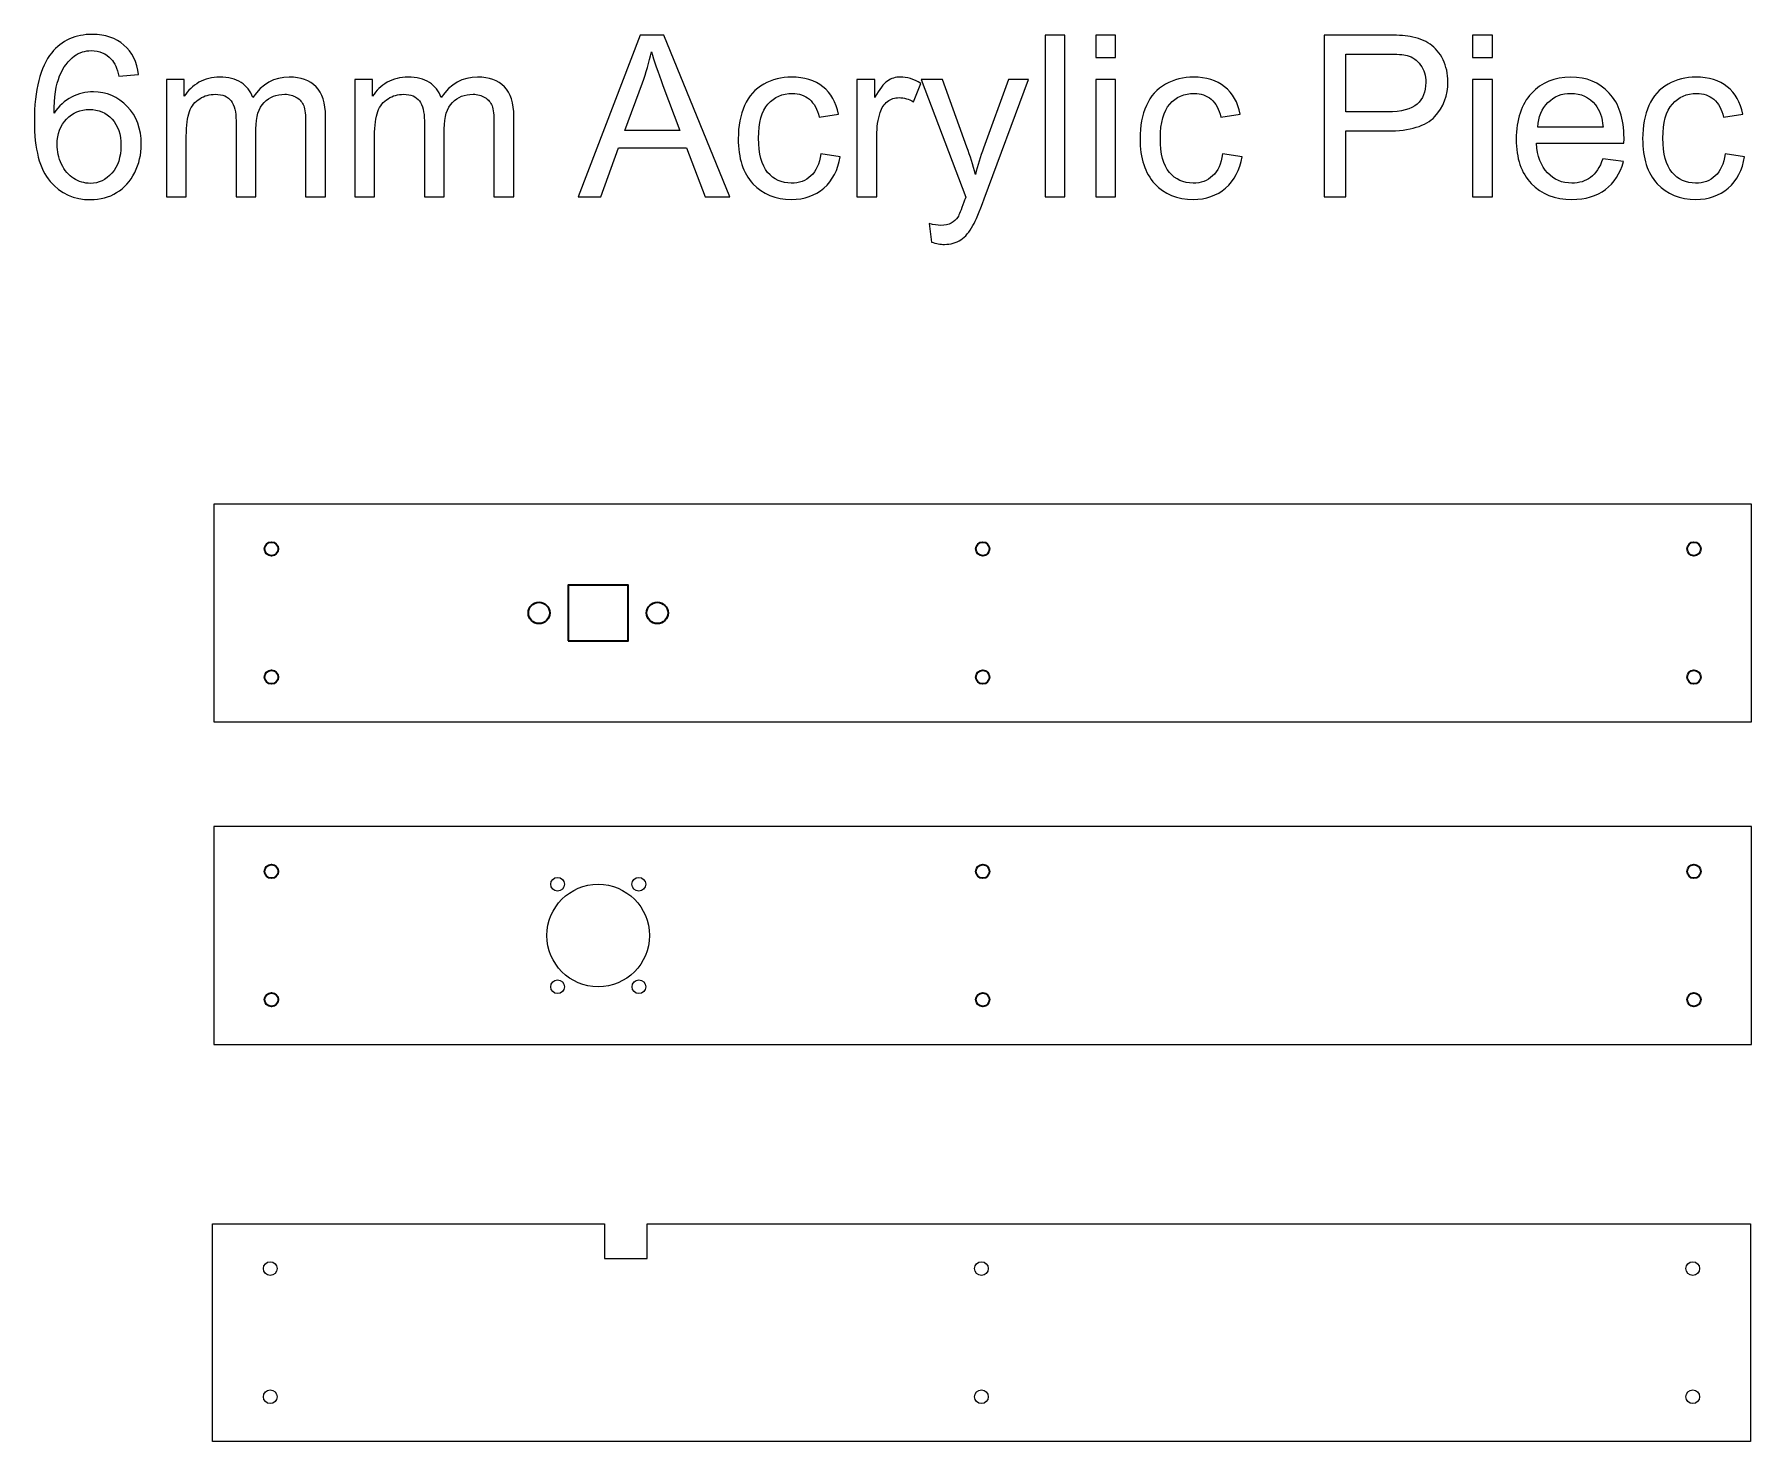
# Model space of a CAD drawing. Header units: millimetres. Extents: x 161 to 1941, y -2211 to 166.
# Drawn here: x 160.8 to 562.8, y -169.9 to 159.4 of the extents above; entities that cross this region are included whole.
import ezdxf

# ---------------------------------------------------------------- set-up
doc = ezdxf.new("R2010")
doc.units = ezdxf.units.MM
doc.header["$MEASUREMENT"] = 0
doc.layers.add('Layer 1', color=7, linetype='Continuous')

msp = doc.modelspace()

# ---------------------------------------------------------------- linework, layer by layer
at = {"layer": 'Layer 1', "color": 250, "lineweight": 18}
for points in [[(202.7623, -1.4873), (562.7623, -1.4873), (562.7623, 49.5127), (202.7623, 49.5127), (202.7623, -1.4873)], [(202.7623, -76.9866), (562.7623, -76.9866), (562.7623, -25.9866), (202.7623, -25.9866), (202.7623, -76.9866)]]:
    msp.add_lwpolyline(points, close=True, dxfattribs=at)
at = {"layer": 'Layer 1', "color": 250, "lineweight": 35}
msp.add_lwpolyline([(285.7623, 17.5127), (299.7623, 17.5127), (299.7623, 30.5127), (285.7623, 30.5127), (285.7623, 17.5127)], close=True, dxfattribs=at)
for centre in [(278.9146, 24.0127), (306.6031, 24.0127)]:
    msp.add_ellipse(centre, major_axis=(0, 2.5), ratio=1, dxfattribs=at)
at = {"layer": 'Layer 1', "color": 250, "lineweight": 18}
for centre, major_axis in [((292.7623, -51.4866), (0, 12)), ((283.2526, -39.4875), (0, 1.6)), ((302.272, -39.4875), (0, 1.6)), ((283.2486, -63.485), (0, 1.6)), ((302.276, -63.485), (0, 1.6))]:
    msp.add_ellipse(centre, major_axis=major_axis, ratio=1, dxfattribs=at)
at = {"layer": 'Layer 1', "color": 250}
for points, knots in [([(185.1676, 150.0121), (185.1676, 150.0121), (180.5639, 149.6417), (180.5639, 149.6417), (180.1494, 151.4673), (179.5585, 152.7991), (178.7912, 153.6281), (177.53, 154.9598), (175.9689, 155.6213), (174.1169, 155.6213), (172.6264, 155.6213), (171.3035, 155.2068), (170.1657, 154.3778), (168.7017, 153.3106), (167.5552, 151.7584), (166.6997, 149.7123), (165.853, 147.6573), (165.4121, 144.7381), (165.3768, 140.9546), (166.4969, 142.6567), (167.8727, 143.9267), (169.4955, 144.7469), (171.1182, 145.576), (172.8116, 145.9905), (174.5931, 145.9905), (177.6976, 145.9905), (180.3434, 144.8439), (182.5306, 142.5597), (184.709, 140.2755), (185.8026, 137.3298), (185.8026, 133.705), (185.8026, 131.3237), (185.2911, 129.1189), (184.268, 127.0727), (183.2362, 125.0266), (181.8339, 123.4656), (180.0347, 122.3808), (178.2444, 121.296), (176.2071, 120.7492), (173.9317, 120.7492), (170.0599, 120.7492), (166.8937, 122.178), (164.4419, 125.0266), (161.9989, 127.8753), (160.773, 132.5761), (160.773, 139.1201), (160.773, 146.4403), (162.1312, 151.7672), (164.8388, 155.0921), (167.2024, 157.9849), (170.3862, 159.4313), (174.3991, 159.4313), (177.3801, 159.4313), (179.8319, 158.5935), (181.7369, 156.9266), (183.6419, 155.2597), (184.7884, 152.9578), (185.1676, 150.0121)], [0, 0, 0, 0, 0.05263158, 0.05263158, 0.05263158, 0.10526316, 0.10526316, 0.10526316, 0.15789474, 0.15789474, 0.15789474, 0.21052632, 0.21052632, 0.21052632, 0.26315789, 0.26315789, 0.26315789, 0.31578947, 0.31578947, 0.31578947, 0.36842105, 0.36842105, 0.36842105, 0.42105263, 0.42105263, 0.42105263, 0.47368421, 0.47368421, 0.47368421, 0.52631579, 0.52631579, 0.52631579, 0.57894737, 0.57894737, 0.57894737, 0.63157895, 0.63157895, 0.63157895, 0.68421053, 0.68421053, 0.68421053, 0.73684211, 0.73684211, 0.73684211, 0.78947368, 0.78947368, 0.78947368, 0.84210526, 0.84210526, 0.84210526, 0.89473684, 0.89473684, 0.89473684, 0.94736842, 0.94736842, 0.94736842, 1, 1, 1, 1]), ([(288.0553, 121.3842), (288.0553, 121.3842), (302.5898, 159.2726), (302.5898, 159.2726), (302.5898, 159.2726), (308.1019, 159.2726), (308.1019, 159.2726), (308.1019, 159.2726), (323.536, 121.3842), (323.536, 121.3842), (323.536, 121.3842), (317.821, 121.3842), (317.821, 121.3842), (317.821, 121.3842), (313.4377, 132.8671), (313.4377, 132.8671), (313.4377, 132.8671), (297.4833, 132.8671), (297.4833, 132.8671), (297.4833, 132.8671), (293.3735, 121.3842), (293.3735, 121.3842), (293.3735, 121.3842), (288.0553, 121.3842), (288.0553, 121.3842)], [0, 0, 0, 0, 0.125, 0.125, 0.125, 0.25, 0.25, 0.25, 0.375, 0.375, 0.375, 0.5, 0.5, 0.5, 0.625, 0.625, 0.625, 0.75, 0.75, 0.75, 0.875, 0.875, 0.875, 1, 1, 1, 1]), ([(397.3547, 121.3842), (397.3547, 121.3842), (397.3547, 159.2726), (397.3547, 159.2726), (397.3547, 159.2726), (402.0113, 159.2726), (402.0113, 159.2726), (402.0113, 159.2726), (402.0113, 121.3842), (402.0113, 121.3842), (402.0113, 121.3842), (397.3547, 121.3842), (397.3547, 121.3842)], [0, 0, 0, 0, 0.25, 0.25, 0.25, 0.5, 0.5, 0.5, 0.75, 0.75, 0.75, 1, 1, 1, 1]), ([(409.2168, 153.9809), (409.2168, 153.9809), (409.2168, 159.2726), (409.2168, 159.2726), (409.2168, 159.2726), (413.8735, 159.2726), (413.8735, 159.2726), (413.8735, 159.2726), (413.8735, 153.9809), (413.8735, 153.9809), (413.8735, 153.9809), (409.2168, 153.9809), (409.2168, 153.9809)], [0, 0, 0, 0, 0.25, 0.25, 0.25, 0.5, 0.5, 0.5, 0.75, 0.75, 0.75, 1, 1, 1, 1]), ([(462.7155, 121.3842), (462.7155, 121.3842), (462.7155, 159.2726), (462.7155, 159.2726), (462.7155, 159.2726), (477.0206, 159.2726), (477.0206, 159.2726), (479.5342, 159.2726), (481.4568, 159.1491), (482.7886, 158.911), (484.6495, 158.6023), (486.2105, 158.0114), (487.4717, 157.1471), (488.7329, 156.2739), (489.7471, 155.0569), (490.5144, 153.4958), (491.2817, 151.9348), (491.6609, 150.215), (491.6609, 148.3364), (491.6609, 145.1262), (490.6379, 142.4009), (488.5829, 140.1784), (486.5368, 137.9471), (482.8238, 136.8359), (477.4616, 136.8359), (477.4616, 136.8359), (467.7426, 136.8359), (467.7426, 136.8359), (467.7426, 136.8359), (467.7426, 121.3842), (467.7426, 121.3842), (467.7426, 121.3842), (462.7155, 121.3842), (462.7155, 121.3842)], [0, 0, 0, 0, 0.09090909, 0.09090909, 0.09090909, 0.18181818, 0.18181818, 0.18181818, 0.27272727, 0.27272727, 0.27272727, 0.36363636, 0.36363636, 0.36363636, 0.45454545, 0.45454545, 0.45454545, 0.54545455, 0.54545455, 0.54545455, 0.63636364, 0.63636364, 0.63636364, 0.72727273, 0.72727273, 0.72727273, 0.81818182, 0.81818182, 0.81818182, 0.90909091, 0.90909091, 0.90909091, 1, 1, 1, 1]), ([(497.4288, 153.9809), (497.4288, 153.9809), (497.4288, 159.2726), (497.4288, 159.2726), (497.4288, 159.2726), (502.0855, 159.2726), (502.0855, 159.2726), (502.0855, 159.2726), (502.0855, 153.9809), (502.0855, 153.9809), (502.0855, 153.9809), (497.4288, 153.9809), (497.4288, 153.9809)], [0, 0, 0, 0, 0.25, 0.25, 0.25, 0.5, 0.5, 0.5, 0.75, 0.75, 0.75, 1, 1, 1, 1]), ([(298.9562, 136.9417), (298.9562, 136.9417), (311.8678, 136.9417), (311.8678, 136.9417), (311.8678, 136.9417), (307.9167, 147.4457), (307.9167, 147.4457), (306.7261, 150.6383), (305.8265, 153.2753), (305.2003, 155.3567), (304.68, 152.8873), (303.9833, 150.4619), (303.1101, 148.063), (303.1101, 148.063), (298.9562, 136.9417), (298.9562, 136.9417)], [0, 0, 0, 0, 0.2, 0.2, 0.2, 0.4, 0.4, 0.4, 0.6, 0.6, 0.6, 0.8, 0.8, 0.8, 1, 1, 1, 1]), ([(467.7426, 141.2809), (467.7426, 141.2809), (477.5322, 141.2809), (477.5322, 141.2809), (480.7777, 141.2809), (483.0708, 141.8806), (484.4378, 143.0889), (485.796, 144.2971), (486.4751, 145.9905), (486.4751, 148.1865), (486.4751, 149.7652), (486.0782, 151.1234), (485.2756, 152.2523), (484.4731, 153.3812), (483.4147, 154.1308), (482.1095, 154.4924), (481.2628, 154.7129), (479.7017, 154.8276), (477.4351, 154.8276), (477.4351, 154.8276), (467.7426, 154.8276), (467.7426, 154.8276), (467.7426, 154.8276), (467.7426, 141.2809), (467.7426, 141.2809)], [0, 0, 0, 0, 0.125, 0.125, 0.125, 0.25, 0.25, 0.25, 0.375, 0.375, 0.375, 0.5, 0.5, 0.5, 0.625, 0.625, 0.625, 0.75, 0.75, 0.75, 0.875, 0.875, 0.875, 1, 1, 1, 1]), ([(191.6852, 121.3842), (191.6852, 121.3842), (191.6852, 148.848), (191.6852, 148.848), (191.6852, 148.848), (195.8656, 148.848), (195.8656, 148.848), (195.8656, 148.848), (195.8656, 144.9674), (195.8656, 144.9674), (196.7211, 146.308), (197.8676, 147.3928), (199.2964, 148.2041), (200.7251, 149.0244), (202.3479, 149.4301), (204.1735, 149.4301), (206.202, 149.4301), (207.8689, 149.0067), (209.1654, 148.1689), (210.4618, 147.3222), (211.379, 146.1492), (211.9082, 144.6323), (214.0954, 147.8337), (216.9265, 149.4301), (220.419, 149.4301), (223.153, 149.4301), (225.2608, 148.6804), (226.7249, 147.1723), (228.1977, 145.6641), (228.9386, 143.3446), (228.9386, 140.2137), (228.9386, 140.2137), (228.9386, 121.3842), (228.9386, 121.3842), (228.9386, 121.3842), (224.2819, 121.3842), (224.2819, 121.3842), (224.2819, 121.3842), (224.2819, 138.6703), (224.2819, 138.6703), (224.2819, 140.5224), (224.1231, 141.863), (223.8233, 142.6832), (223.5234, 143.5034), (222.9766, 144.156), (222.174, 144.6587), (221.3803, 145.1614), (220.4454, 145.4084), (219.3783, 145.4084), (217.438, 145.4084), (215.8329, 144.7646), (214.554, 143.4857), (213.2752, 142.1981), (212.6402, 140.1432), (212.6402, 137.3209), (212.6402, 137.3209), (212.6402, 121.3842), (212.6402, 121.3842), (212.6402, 121.3842), (207.9835, 121.3842), (207.9835, 121.3842), (207.9835, 121.3842), (207.9835, 139.2083), (207.9835, 139.2083), (207.9835, 141.2721), (207.6043, 142.8243), (206.8458, 143.8562), (206.0874, 144.888), (204.8438, 145.4084), (203.124, 145.4084), (201.8187, 145.4084), (200.6105, 145.0644), (199.4992, 144.3765), (198.388, 143.6886), (197.5854, 142.6832), (197.0827, 141.3514), (196.5888, 140.0285), (196.3419, 138.1147), (196.3419, 135.6188), (196.3419, 135.6188), (196.3419, 121.3842), (196.3419, 121.3842), (196.3419, 121.3842), (191.6852, 121.3842), (191.6852, 121.3842)], [0, 0, 0, 0, 0.03571429, 0.03571429, 0.03571429, 0.07142857, 0.07142857, 0.07142857, 0.10714286, 0.10714286, 0.10714286, 0.14285714, 0.14285714, 0.14285714, 0.17857143, 0.17857143, 0.17857143, 0.21428571, 0.21428571, 0.21428571, 0.25, 0.25, 0.25, 0.28571429, 0.28571429, 0.28571429, 0.32142857, 0.32142857, 0.32142857, 0.35714286, 0.35714286, 0.35714286, 0.39285714, 0.39285714, 0.39285714, 0.42857143, 0.42857143, 0.42857143, 0.46428571, 0.46428571, 0.46428571, 0.5, 0.5, 0.5, 0.53571429, 0.53571429, 0.53571429, 0.57142857, 0.57142857, 0.57142857, 0.60714286, 0.60714286, 0.60714286, 0.64285714, 0.64285714, 0.64285714, 0.67857143, 0.67857143, 0.67857143, 0.71428571, 0.71428571, 0.71428571, 0.75, 0.75, 0.75, 0.78571429, 0.78571429, 0.78571429, 0.82142857, 0.82142857, 0.82142857, 0.85714286, 0.85714286, 0.85714286, 0.89285714, 0.89285714, 0.89285714, 0.92857143, 0.92857143, 0.92857143, 0.96428571, 0.96428571, 0.96428571, 1, 1, 1, 1]), ([(235.7648, 121.3842), (235.7648, 121.3842), (235.7648, 148.848), (235.7648, 148.848), (235.7648, 148.848), (239.9452, 148.848), (239.9452, 148.848), (239.9452, 148.848), (239.9452, 144.9674), (239.9452, 144.9674), (240.8007, 146.308), (241.9472, 147.3928), (243.376, 148.2041), (244.8047, 149.0244), (246.4275, 149.4301), (248.2531, 149.4301), (250.2816, 149.4301), (251.9485, 149.0067), (253.245, 148.1689), (254.5414, 147.3222), (255.4586, 146.1492), (255.9878, 144.6323), (258.175, 147.8337), (261.0061, 149.4301), (264.4986, 149.4301), (267.2326, 149.4301), (269.3404, 148.6804), (270.8045, 147.1723), (272.2773, 145.6641), (273.0182, 143.3446), (273.0182, 140.2137), (273.0182, 140.2137), (273.0182, 121.3842), (273.0182, 121.3842), (273.0182, 121.3842), (268.3615, 121.3842), (268.3615, 121.3842), (268.3615, 121.3842), (268.3615, 138.6703), (268.3615, 138.6703), (268.3615, 140.5224), (268.2027, 141.863), (267.9029, 142.6832), (267.603, 143.5034), (267.0562, 144.156), (266.2536, 144.6587), (265.4599, 145.1614), (264.525, 145.4084), (263.4579, 145.4084), (261.5176, 145.4084), (259.9125, 144.7646), (258.6336, 143.4857), (257.3548, 142.1981), (256.7198, 140.1432), (256.7198, 137.3209), (256.7198, 137.3209), (256.7198, 121.3842), (256.7198, 121.3842), (256.7198, 121.3842), (252.0631, 121.3842), (252.0631, 121.3842), (252.0631, 121.3842), (252.0631, 139.2083), (252.0631, 139.2083), (252.0631, 141.2721), (251.6839, 142.8243), (250.9254, 143.8562), (250.167, 144.888), (248.9234, 145.4084), (247.2036, 145.4084), (245.8983, 145.4084), (244.6901, 145.0644), (243.5788, 144.3765), (242.4676, 143.6886), (241.665, 142.6832), (241.1623, 141.3514), (240.6684, 140.0285), (240.4215, 138.1147), (240.4215, 135.6188), (240.4215, 135.6188), (240.4215, 121.3842), (240.4215, 121.3842), (240.4215, 121.3842), (235.7648, 121.3842), (235.7648, 121.3842)], [0, 0, 0, 0, 0.03571429, 0.03571429, 0.03571429, 0.07142857, 0.07142857, 0.07142857, 0.10714286, 0.10714286, 0.10714286, 0.14285714, 0.14285714, 0.14285714, 0.17857143, 0.17857143, 0.17857143, 0.21428571, 0.21428571, 0.21428571, 0.25, 0.25, 0.25, 0.28571429, 0.28571429, 0.28571429, 0.32142857, 0.32142857, 0.32142857, 0.35714286, 0.35714286, 0.35714286, 0.39285714, 0.39285714, 0.39285714, 0.42857143, 0.42857143, 0.42857143, 0.46428571, 0.46428571, 0.46428571, 0.5, 0.5, 0.5, 0.53571429, 0.53571429, 0.53571429, 0.57142857, 0.57142857, 0.57142857, 0.60714286, 0.60714286, 0.60714286, 0.64285714, 0.64285714, 0.64285714, 0.67857143, 0.67857143, 0.67857143, 0.71428571, 0.71428571, 0.71428571, 0.75, 0.75, 0.75, 0.78571429, 0.78571429, 0.78571429, 0.82142857, 0.82142857, 0.82142857, 0.85714286, 0.85714286, 0.85714286, 0.89285714, 0.89285714, 0.89285714, 0.92857143, 0.92857143, 0.92857143, 0.96428571, 0.96428571, 0.96428571, 1, 1, 1, 1]), ([(344.8614, 131.4384), (344.8614, 131.4384), (349.4122, 130.8034), (349.4122, 130.8034), (348.9095, 127.6725), (347.6395, 125.2295), (345.5846, 123.4568), (343.5296, 121.6841), (340.9984, 120.8021), (338.0087, 120.8021), (334.2604, 120.8021), (331.2441, 122.028), (328.9687, 124.4798), (326.6845, 126.9316), (325.5468, 130.4418), (325.5468, 135.0102), (325.5468, 137.9736), (326.0407, 140.5577), (327.0196, 142.7802), (327.9986, 144.9939), (329.4891, 146.6607), (331.4999, 147.7632), (333.5019, 148.8744), (335.6803, 149.4301), (338.0439, 149.4301), (341.0161, 149.4301), (343.4591, 148.6804), (345.3464, 147.1723), (347.2426, 145.6641), (348.4597, 143.521), (348.9889, 140.7517), (348.9889, 140.7517), (344.4909, 140.0638), (344.4909, 140.0638), (344.0588, 141.9071), (343.3003, 143.2917), (342.1979, 144.2266), (341.1043, 145.1526), (339.7814, 145.62), (338.2291, 145.62), (335.8832, 145.62), (333.9782, 144.7822), (332.5053, 143.1065), (331.0413, 141.422), (330.3093, 138.7762), (330.3093, 135.1425), (330.3093, 131.456), (331.0148, 128.7837), (332.4259, 127.1168), (333.8459, 125.45), (335.6891, 124.6121), (337.9557, 124.6121), (339.7902, 124.6121), (341.3159, 125.1677), (342.533, 126.2878), (343.7589, 127.3991), (344.535, 129.1189), (344.8614, 131.4384)], [0, 0, 0, 0, 0.05263158, 0.05263158, 0.05263158, 0.10526316, 0.10526316, 0.10526316, 0.15789474, 0.15789474, 0.15789474, 0.21052632, 0.21052632, 0.21052632, 0.26315789, 0.26315789, 0.26315789, 0.31578947, 0.31578947, 0.31578947, 0.36842105, 0.36842105, 0.36842105, 0.42105263, 0.42105263, 0.42105263, 0.47368421, 0.47368421, 0.47368421, 0.52631579, 0.52631579, 0.52631579, 0.57894737, 0.57894737, 0.57894737, 0.63157895, 0.63157895, 0.63157895, 0.68421053, 0.68421053, 0.68421053, 0.73684211, 0.73684211, 0.73684211, 0.78947368, 0.78947368, 0.78947368, 0.84210526, 0.84210526, 0.84210526, 0.89473684, 0.89473684, 0.89473684, 0.94736842, 0.94736842, 0.94736842, 1, 1, 1, 1]), ([(353.328, 121.3842), (353.328, 121.3842), (353.328, 148.848), (353.328, 148.848), (353.328, 148.848), (357.5084, 148.848), (357.5084, 148.848), (357.5084, 148.848), (357.5084, 144.6411), (357.5084, 144.6411), (358.5756, 146.5902), (359.5633, 147.8778), (360.4717, 148.4952), (361.3801, 149.1214), (362.3767, 149.4301), (363.4615, 149.4301), (365.0314, 149.4301), (366.6277, 148.9362), (368.2505, 147.9572), (368.2505, 147.9572), (366.5924, 143.6621), (366.5924, 143.6621), (365.4635, 144.2971), (364.3347, 144.6146), (363.2058, 144.6146), (362.1915, 144.6146), (361.2831, 144.306), (360.4806, 143.6974), (359.678, 143.0889), (359.1047, 142.2422), (358.7608, 141.1574), (358.2404, 139.5082), (357.9847, 137.7002), (357.9847, 135.7334), (357.9847, 135.7334), (357.9847, 121.3842), (357.9847, 121.3842), (357.9847, 121.3842), (353.328, 121.3842), (353.328, 121.3842)], [0, 0, 0, 0, 0.07692308, 0.07692308, 0.07692308, 0.15384615, 0.15384615, 0.15384615, 0.23076923, 0.23076923, 0.23076923, 0.30769231, 0.30769231, 0.30769231, 0.38461538, 0.38461538, 0.38461538, 0.46153846, 0.46153846, 0.46153846, 0.53846154, 0.53846154, 0.53846154, 0.61538462, 0.61538462, 0.61538462, 0.69230769, 0.69230769, 0.69230769, 0.76923077, 0.76923077, 0.76923077, 0.84615385, 0.84615385, 0.84615385, 0.92307692, 0.92307692, 0.92307692, 1, 1, 1, 1]), ([(370.7905, 110.8273), (370.7905, 110.8273), (370.2614, 115.1312), (370.2614, 115.1312), (371.2844, 114.8578), (372.1664, 114.7167), (372.9248, 114.7167), (373.9655, 114.7167), (374.7946, 114.8931), (375.4119, 115.237), (376.0381, 115.581), (376.5496, 116.0661), (376.9465, 116.6834), (377.2376, 117.1509), (377.7138, 118.3062), (378.3664, 120.1583), (378.4546, 120.4141), (378.5869, 120.7933), (378.781, 121.296), (378.781, 121.296), (368.3564, 148.848), (368.3564, 148.848), (368.3564, 148.848), (373.3305, 148.848), (373.3305, 148.848), (373.3305, 148.848), (379.0632, 132.9906), (379.0632, 132.9906), (379.8128, 130.9886), (380.4743, 128.8719), (381.0652, 126.6494), (381.6032, 128.7396), (382.2382, 130.8034), (382.979, 132.8318), (382.979, 132.8318), (388.8351, 148.848), (388.8351, 148.848), (388.8351, 148.848), (393.483, 148.848), (393.483, 148.848), (393.483, 148.848), (383.1025, 120.9079), (383.1025, 120.9079), (381.9824, 117.9005), (381.1093, 115.8368), (380.4831, 114.6991), (379.6541, 113.1733), (378.7016, 112.0532), (377.6344, 111.3388), (376.5585, 110.6245), (375.2796, 110.2717), (373.798, 110.2717), (372.8984, 110.2717), (371.893, 110.4569), (370.7905, 110.8273)], [0, 0, 0, 0, 0.05555556, 0.05555556, 0.05555556, 0.11111111, 0.11111111, 0.11111111, 0.16666667, 0.16666667, 0.16666667, 0.22222222, 0.22222222, 0.22222222, 0.27777778, 0.27777778, 0.27777778, 0.33333333, 0.33333333, 0.33333333, 0.38888889, 0.38888889, 0.38888889, 0.44444444, 0.44444444, 0.44444444, 0.5, 0.5, 0.5, 0.55555556, 0.55555556, 0.55555556, 0.61111111, 0.61111111, 0.61111111, 0.66666667, 0.66666667, 0.66666667, 0.72222222, 0.72222222, 0.72222222, 0.77777778, 0.77777778, 0.77777778, 0.83333333, 0.83333333, 0.83333333, 0.88888889, 0.88888889, 0.88888889, 0.94444444, 0.94444444, 0.94444444, 1, 1, 1, 1]), ([(409.2168, 121.3842), (409.2168, 121.3842), (409.2168, 148.848), (409.2168, 148.848), (409.2168, 148.848), (413.8735, 148.848), (413.8735, 148.848), (413.8735, 148.848), (413.8735, 121.3842), (413.8735, 121.3842), (413.8735, 121.3842), (409.2168, 121.3842), (409.2168, 121.3842)], [0, 0, 0, 0, 0.25, 0.25, 0.25, 0.5, 0.5, 0.5, 0.75, 0.75, 0.75, 1, 1, 1, 1]), ([(438.9119, 131.4384), (438.9119, 131.4384), (443.4627, 130.8034), (443.4627, 130.8034), (442.96, 127.6725), (441.69, 125.2295), (439.6351, 123.4568), (437.5801, 121.6841), (435.0489, 120.8021), (432.0592, 120.8021), (428.3109, 120.8021), (425.2946, 122.028), (423.0192, 124.4798), (420.735, 126.9316), (419.5973, 130.4418), (419.5973, 135.0102), (419.5973, 137.9736), (420.0912, 140.5577), (421.0701, 142.7802), (422.0491, 144.9939), (423.5396, 146.6607), (425.5504, 147.7632), (427.5524, 148.8744), (429.7308, 149.4301), (432.0944, 149.4301), (435.0666, 149.4301), (437.5096, 148.6804), (439.3969, 147.1723), (441.2931, 145.6641), (442.5102, 143.521), (443.0394, 140.7517), (443.0394, 140.7517), (438.5414, 140.0638), (438.5414, 140.0638), (438.1093, 141.9071), (437.3508, 143.2917), (436.2484, 144.2266), (435.1548, 145.1526), (433.8319, 145.62), (432.2796, 145.62), (429.9337, 145.62), (428.0287, 144.7822), (426.5558, 143.1065), (425.0918, 141.422), (424.3598, 138.7762), (424.3598, 135.1425), (424.3598, 131.456), (425.0653, 128.7837), (426.4764, 127.1168), (427.8964, 125.45), (429.7396, 124.6121), (432.0062, 124.6121), (433.8407, 124.6121), (435.3664, 125.1677), (436.5835, 126.2878), (437.8094, 127.3991), (438.5855, 129.1189), (438.9119, 131.4384)], [0, 0, 0, 0, 0.05263158, 0.05263158, 0.05263158, 0.10526316, 0.10526316, 0.10526316, 0.15789474, 0.15789474, 0.15789474, 0.21052632, 0.21052632, 0.21052632, 0.26315789, 0.26315789, 0.26315789, 0.31578947, 0.31578947, 0.31578947, 0.36842105, 0.36842105, 0.36842105, 0.42105263, 0.42105263, 0.42105263, 0.47368421, 0.47368421, 0.47368421, 0.52631579, 0.52631579, 0.52631579, 0.57894737, 0.57894737, 0.57894737, 0.63157895, 0.63157895, 0.63157895, 0.68421053, 0.68421053, 0.68421053, 0.73684211, 0.73684211, 0.73684211, 0.78947368, 0.78947368, 0.78947368, 0.84210526, 0.84210526, 0.84210526, 0.89473684, 0.89473684, 0.89473684, 0.94736842, 0.94736842, 0.94736842, 1, 1, 1, 1]), ([(497.4288, 121.3842), (497.4288, 121.3842), (497.4288, 148.848), (497.4288, 148.848), (497.4288, 148.848), (502.0855, 148.848), (502.0855, 148.848), (502.0855, 148.848), (502.0855, 121.3842), (502.0855, 121.3842), (502.0855, 121.3842), (497.4288, 121.3842), (497.4288, 121.3842)], [0, 0, 0, 0, 0.25, 0.25, 0.25, 0.5, 0.5, 0.5, 0.75, 0.75, 0.75, 1, 1, 1, 1]), ([(527.9176, 130.2742), (527.9176, 130.2742), (532.733, 129.6392), (532.733, 129.6392), (531.9834, 126.8434), (530.5811, 124.665), (528.535, 123.1216), (526.4889, 121.5782), (523.8783, 120.8021), (520.6945, 120.8021), (516.6905, 120.8021), (513.5155, 122.0368), (511.1695, 124.5063), (508.8235, 126.9669), (507.6505, 130.433), (507.6505, 134.8868), (507.6505, 139.4905), (508.8323, 143.0712), (511.2048, 145.6112), (513.5772, 148.16), (516.6552, 149.4301), (520.4387, 149.4301), (524.0988, 149.4301), (527.0886, 148.1865), (529.4081, 145.6906), (531.7276, 143.1947), (532.8918, 139.6846), (532.8918, 135.1602), (532.8918, 134.8868), (532.883, 134.4723), (532.8653, 133.9255), (532.8653, 133.9255), (512.413, 133.9255), (512.413, 133.9255), (512.5894, 130.918), (513.4361, 128.6073), (514.9707, 127.011), (516.4964, 125.4147), (518.4102, 124.6121), (520.6945, 124.6121), (522.3966, 124.6121), (523.8518, 125.0619), (525.0513, 125.9615), (526.2596, 126.8611), (527.2121, 128.2986), (527.9176, 130.2742)], [0, 0, 0, 0, 0.06666667, 0.06666667, 0.06666667, 0.13333333, 0.13333333, 0.13333333, 0.2, 0.2, 0.2, 0.26666667, 0.26666667, 0.26666667, 0.33333333, 0.33333333, 0.33333333, 0.4, 0.4, 0.4, 0.46666667, 0.46666667, 0.46666667, 0.53333333, 0.53333333, 0.53333333, 0.6, 0.6, 0.6, 0.66666667, 0.66666667, 0.66666667, 0.73333333, 0.73333333, 0.73333333, 0.8, 0.8, 0.8, 0.86666667, 0.86666667, 0.86666667, 0.93333333, 0.93333333, 0.93333333, 1, 1, 1, 1]), ([(556.5544, 131.4384), (556.5544, 131.4384), (561.1052, 130.8034), (561.1052, 130.8034), (560.6025, 127.6725), (559.3325, 125.2295), (557.2776, 123.4568), (555.2226, 121.6841), (552.6914, 120.8021), (549.7017, 120.8021), (545.9534, 120.8021), (542.9371, 122.028), (540.6617, 124.4798), (538.3775, 126.9316), (537.2398, 130.4418), (537.2398, 135.0102), (537.2398, 137.9736), (537.7337, 140.5577), (538.7126, 142.7802), (539.6916, 144.9939), (541.1821, 146.6607), (543.1929, 147.7632), (545.1949, 148.8744), (547.3733, 149.4301), (549.7369, 149.4301), (552.7091, 149.4301), (555.1521, 148.6804), (557.0394, 147.1723), (558.9356, 145.6641), (560.1527, 143.521), (560.6819, 140.7517), (560.6819, 140.7517), (556.1839, 140.0638), (556.1839, 140.0638), (555.7518, 141.9071), (554.9933, 143.2917), (553.8909, 144.2266), (552.7973, 145.1526), (551.4744, 145.62), (549.9221, 145.62), (547.5762, 145.62), (545.6712, 144.7822), (544.1983, 143.1065), (542.7343, 141.422), (542.0023, 138.7762), (542.0023, 135.1425), (542.0023, 131.456), (542.7078, 128.7837), (544.1189, 127.1168), (545.5389, 125.45), (547.3821, 124.6121), (549.6487, 124.6121), (551.4832, 124.6121), (553.0089, 125.1677), (554.226, 126.2878), (555.4519, 127.3991), (556.228, 129.1189), (556.5544, 131.4384)], [0, 0, 0, 0, 0.05263158, 0.05263158, 0.05263158, 0.10526316, 0.10526316, 0.10526316, 0.15789474, 0.15789474, 0.15789474, 0.21052632, 0.21052632, 0.21052632, 0.26315789, 0.26315789, 0.26315789, 0.31578947, 0.31578947, 0.31578947, 0.36842105, 0.36842105, 0.36842105, 0.42105263, 0.42105263, 0.42105263, 0.47368421, 0.47368421, 0.47368421, 0.52631579, 0.52631579, 0.52631579, 0.57894737, 0.57894737, 0.57894737, 0.63157895, 0.63157895, 0.63157895, 0.68421053, 0.68421053, 0.68421053, 0.73684211, 0.73684211, 0.73684211, 0.78947368, 0.78947368, 0.78947368, 0.84210526, 0.84210526, 0.84210526, 0.89473684, 0.89473684, 0.89473684, 0.94736842, 0.94736842, 0.94736842, 1, 1, 1, 1]), ([(512.6776, 137.7355), (512.6776, 137.7355), (527.9705, 137.7355), (527.9705, 137.7355), (527.7677, 140.0462), (527.1768, 141.7748), (526.2155, 142.9301), (524.7426, 144.7205), (522.82, 145.62), (520.4652, 145.62), (518.3309, 145.62), (516.5405, 144.9057), (515.0853, 143.4769), (513.6389, 142.0482), (512.8364, 140.1344), (512.6776, 137.7355)], [0, 0, 0, 0, 0.2, 0.2, 0.2, 0.4, 0.4, 0.4, 0.6, 0.6, 0.6, 0.8, 0.8, 0.8, 1, 1, 1, 1]), ([(166.1176, 133.6609), (166.1176, 132.0557), (166.4616, 130.5212), (167.1407, 129.0571), (167.8198, 127.5931), (168.7723, 126.4818), (169.9805, 125.7145), (171.1976, 124.9473), (172.4853, 124.5592), (173.8523, 124.5592), (175.8367, 124.5592), (177.53, 125.353), (178.9323, 126.9405), (180.3346, 128.528), (181.0401, 130.6799), (181.0401, 133.4051), (181.0401, 136.0245), (180.3434, 138.0882), (178.9587, 139.5964), (177.5741, 141.1045), (175.8102, 141.863), (173.6671, 141.863), (171.568, 141.863), (169.7777, 141.1045), (168.3137, 139.5964), (166.8496, 138.0882), (166.1176, 136.1127), (166.1176, 133.6609)], [0, 0, 0, 0, 0.11111111, 0.11111111, 0.11111111, 0.22222222, 0.22222222, 0.22222222, 0.33333333, 0.33333333, 0.33333333, 0.44444444, 0.44444444, 0.44444444, 0.55555556, 0.55555556, 0.55555556, 0.66666667, 0.66666667, 0.66666667, 0.77777778, 0.77777778, 0.77777778, 0.88888889, 0.88888889, 0.88888889, 1, 1, 1, 1])]:
    msp.add_open_spline(points, degree=3, knots=knots, dxfattribs=at)
at = {"layer": 'Layer 1', "lineweight": 35}
for points in [[(217.8623, 39.0127), (217.8623, 39.8964), (217.146, 40.6127), (216.2623, 40.6127), (215.3786, 40.6127), (214.6623, 39.8964), (214.6623, 39.0127), (214.6623, 38.129), (215.3786, 37.4127), (216.2623, 37.4127), (217.146, 37.4127), (217.8623, 38.129), (217.8623, 39.0127)], [(384.3623, 39.0127), (384.3623, 39.8964), (383.646, 40.6127), (382.7623, 40.6127), (381.8786, 40.6127), (381.1623, 39.8964), (381.1623, 39.0127), (381.1623, 38.129), (381.8786, 37.4127), (382.7623, 37.4127), (383.646, 37.4127), (384.3623, 38.129), (384.3623, 39.0127)], [(550.8623, 39.0127), (550.8623, 39.8964), (550.146, 40.6127), (549.2623, 40.6127), (548.3786, 40.6127), (547.6623, 39.8964), (547.6623, 39.0127), (547.6623, 38.129), (548.3786, 37.4127), (549.2623, 37.4127), (550.146, 37.4127), (550.8623, 38.129), (550.8623, 39.0127)], [(217.8623, 9.0127), (217.8623, 9.8964), (217.146, 10.6127), (216.2623, 10.6127), (215.3786, 10.6127), (214.6623, 9.8964), (214.6623, 9.0127), (214.6623, 8.129), (215.3786, 7.4127), (216.2623, 7.4127), (217.146, 7.4127), (217.8623, 8.129), (217.8623, 9.0127)], [(384.3623, 9.0127), (384.3623, 9.8964), (383.646, 10.6127), (382.7623, 10.6127), (381.8786, 10.6127), (381.1623, 9.8964), (381.1623, 9.0127), (381.1623, 8.129), (381.8786, 7.4127), (382.7623, 7.4127), (383.646, 7.4127), (384.3623, 8.129), (384.3623, 9.0127)], [(550.8623, 9.0127), (550.8623, 9.8964), (550.146, 10.6127), (549.2623, 10.6127), (548.3786, 10.6127), (547.6623, 9.8964), (547.6623, 9.0127), (547.6623, 8.129), (548.3786, 7.4127), (549.2623, 7.4127), (550.146, 7.4127), (550.8623, 8.129), (550.8623, 9.0127)], [(217.8623, -36.4866), (217.8623, -35.6029), (217.146, -34.8866), (216.2623, -34.8866), (215.3786, -34.8866), (214.6623, -35.6029), (214.6623, -36.4866), (214.6623, -37.3703), (215.3786, -38.0866), (216.2623, -38.0866), (217.146, -38.0866), (217.8623, -37.3703), (217.8623, -36.4866)], [(384.3623, -36.4866), (384.3623, -35.6029), (383.646, -34.8866), (382.7623, -34.8866), (381.8786, -34.8866), (381.1623, -35.6029), (381.1623, -36.4866), (381.1623, -37.3703), (381.8786, -38.0866), (382.7623, -38.0866), (383.646, -38.0866), (384.3623, -37.3703), (384.3623, -36.4866)], [(550.8623, -36.4866), (550.8623, -35.6029), (550.146, -34.8866), (549.2623, -34.8866), (548.3786, -34.8866), (547.6623, -35.6029), (547.6623, -36.4866), (547.6623, -37.3703), (548.3786, -38.0866), (549.2623, -38.0866), (550.146, -38.0866), (550.8623, -37.3703), (550.8623, -36.4866)], [(217.8623, -66.4866), (217.8623, -65.6029), (217.146, -64.8866), (216.2623, -64.8866), (215.3786, -64.8866), (214.6623, -65.6029), (214.6623, -66.4866), (214.6623, -67.3703), (215.3786, -68.0866), (216.2623, -68.0866), (217.146, -68.0866), (217.8623, -67.3703), (217.8623, -66.4866)], [(384.3623, -66.4866), (384.3623, -65.6029), (383.646, -64.8866), (382.7623, -64.8866), (381.8786, -64.8866), (381.1623, -65.6029), (381.1623, -66.4866), (381.1623, -67.3703), (381.8786, -68.0866), (382.7623, -68.0866), (383.646, -68.0866), (384.3623, -67.3703), (384.3623, -66.4866)], [(550.8623, -66.4866), (550.8623, -65.6029), (550.146, -64.8866), (549.2623, -64.8866), (548.3786, -64.8866), (547.6623, -65.6029), (547.6623, -66.4866), (547.6623, -67.3703), (548.3786, -68.0866), (549.2623, -68.0866), (550.146, -68.0866), (550.8623, -67.3703), (550.8623, -66.4866)]]:
    msp.add_open_spline(points, degree=3, knots=[0, 0, 0, 0, 0.25, 0.25, 0.25, 0.5, 0.5, 0.5, 0.75, 0.75, 0.75, 1, 1, 1, 1], dxfattribs=at)
at = {"layer": 'Layer 1', "color": 250, "lineweight": 20}
for points, knots in [([(304.2256, -118.9335), (304.2256, -118.9335), (304.2256, -127.0935), (304.2256, -127.0935), (304.2256, -127.0935), (294.2256, -127.0935), (294.2256, -127.0935), (294.2256, -127.0935), (294.2256, -118.9335), (294.2256, -118.9335), (294.2256, -118.9335), (202.4756, -118.9335), (202.4756, -118.9335), (202.4756, -118.9335), (202.4756, -169.9335), (202.4756, -169.9335), (202.4756, -169.9335), (562.4756, -169.9335), (562.4756, -169.9335), (562.4756, -169.9335), (562.4756, -118.9335), (562.4756, -118.9335), (562.4756, -118.9335), (304.2256, -118.9335), (304.2256, -118.9335)], [0, 0, 0, 0, 0.125, 0.125, 0.125, 0.25, 0.25, 0.25, 0.375, 0.375, 0.375, 0.5, 0.5, 0.5, 0.625, 0.625, 0.625, 0.75, 0.75, 0.75, 0.875, 0.875, 0.875, 1, 1, 1, 1]), ([(217.5756, -129.4335), (217.5756, -128.5498), (216.8593, -127.8335), (215.9756, -127.8335), (215.0919, -127.8335), (214.3756, -128.5498), (214.3756, -129.4335), (214.3756, -130.3172), (215.0919, -131.0335), (215.9756, -131.0335), (216.8593, -131.0335), (217.5756, -130.3172), (217.5756, -129.4335)], [0, 0, 0, 0, 0.25, 0.25, 0.25, 0.5, 0.5, 0.5, 0.75, 0.75, 0.75, 1, 1, 1, 1]), ([(384.0756, -129.4335), (384.0756, -128.5498), (383.3593, -127.8335), (382.4756, -127.8335), (381.5919, -127.8335), (380.8756, -128.5498), (380.8756, -129.4335), (380.8756, -130.3172), (381.5919, -131.0335), (382.4756, -131.0335), (383.3593, -131.0335), (384.0756, -130.3172), (384.0756, -129.4335)], [0, 0, 0, 0, 0.25, 0.25, 0.25, 0.5, 0.5, 0.5, 0.75, 0.75, 0.75, 1, 1, 1, 1]), ([(550.5756, -129.4335), (550.5756, -128.5498), (549.8593, -127.8335), (548.9756, -127.8335), (548.0919, -127.8335), (547.3756, -128.5498), (547.3756, -129.4335), (547.3756, -130.3172), (548.0919, -131.0335), (548.9756, -131.0335), (549.8593, -131.0335), (550.5756, -130.3172), (550.5756, -129.4335)], [0, 0, 0, 0, 0.25, 0.25, 0.25, 0.5, 0.5, 0.5, 0.75, 0.75, 0.75, 1, 1, 1, 1]), ([(217.5756, -159.4335), (217.5756, -158.5498), (216.8593, -157.8335), (215.9756, -157.8335), (215.0919, -157.8335), (214.3756, -158.5498), (214.3756, -159.4335), (214.3756, -160.3172), (215.0919, -161.0335), (215.9756, -161.0335), (216.8593, -161.0335), (217.5756, -160.3172), (217.5756, -159.4335)], [0, 0, 0, 0, 0.25, 0.25, 0.25, 0.5, 0.5, 0.5, 0.75, 0.75, 0.75, 1, 1, 1, 1]), ([(384.0756, -159.4335), (384.0756, -158.5498), (383.3593, -157.8335), (382.4756, -157.8335), (381.5919, -157.8335), (380.8756, -158.5498), (380.8756, -159.4335), (380.8756, -160.3172), (381.5919, -161.0335), (382.4756, -161.0335), (383.3593, -161.0335), (384.0756, -160.3172), (384.0756, -159.4335)], [0, 0, 0, 0, 0.25, 0.25, 0.25, 0.5, 0.5, 0.5, 0.75, 0.75, 0.75, 1, 1, 1, 1]), ([(550.5756, -159.4335), (550.5756, -158.5498), (549.8593, -157.8335), (548.9756, -157.8335), (548.0919, -157.8335), (547.3756, -158.5498), (547.3756, -159.4335), (547.3756, -160.3172), (548.0919, -161.0335), (548.9756, -161.0335), (549.8593, -161.0335), (550.5756, -160.3172), (550.5756, -159.4335)], [0, 0, 0, 0, 0.25, 0.25, 0.25, 0.5, 0.5, 0.5, 0.75, 0.75, 0.75, 1, 1, 1, 1])]:
    msp.add_open_spline(points, degree=3, knots=knots, dxfattribs=at)

doc.saveas('drawing.dxf')
